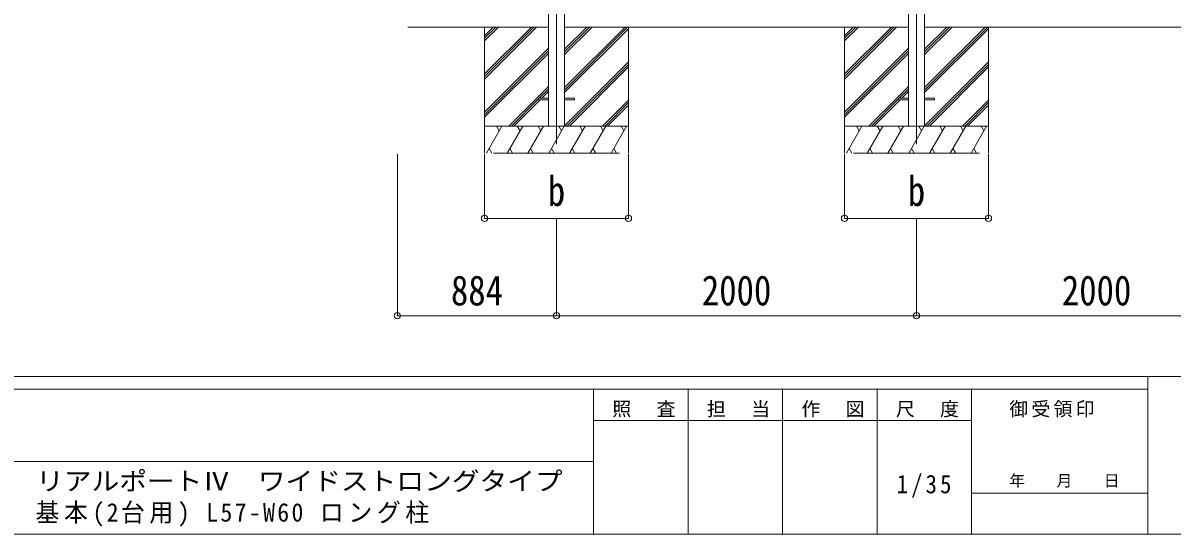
# Model space of a CAD drawing. Units: millimetres at full size, sheet at 1:35. Extents: x -9783 to 9892, y -6828 to 6752.
# Drawn here: x 36 to 6420, y -6828 to -3990 of the extents above; entities that cross this region are included whole.
import ezdxf
from ezdxf.enums import TextEntityAlignment as Align

# ---------------------------------------------------------------- set-up
doc = ezdxf.new("R2010")
doc.units = ezdxf.units.MM
doc.header["$LTSCALE"] = 35
doc.header["$PDMODE"] = 32
doc.header["$PDSIZE"] = 35
for name, color, linetype, lineweight in [('0-0_0', 7, 'Continuous', 9), ('0-1_本体', 4, 'Continuous', 9), ('0-2_部品', 7, 'Continuous', 9), ('0-8_PARTS2', 2, 'Continuous', 9), ('0-A_寸法', 6, 'Continuous', 9), ('F-0_240', 7, 'Continuous', 9)]:
    doc.layers.add(name, color=color, linetype=linetype, lineweight=lineweight)
doc.styles.add('ＭＳ ゴシック', font='')
doc.styles.get('ＭＳ ゴシック').set_extended_font_data('MS Gothic')

msp = doc.modelspace()

# ---------------------------------------------------------------- linework, layer by layer
at = {"layer": '0-0_0'}
for p, q in [((2174.19, -4011.95), (2954.99, -4011.95)), ((2600.19, -4011.95), (2600.19, -4711.94)), ((2600.19, -4272.67), (2860.92, -4011.95)), ((2600.19, -4286.81), (2875.06, -4011.95)), ((2600.19, -4300.96), (2889.2, -4011.95)), ((2600.19, -4088.83), (2677.07, -4011.95)), ((2600.19, -4074.68), (2662.93, -4011.95)), ((2600.19, -4060.54), (2648.79, -4011.95)), ((3045.39, -4347.97), (3381.42, -4011.95)), ((3045.39, -4362.11), (3395.56, -4011.95)), ((3045.39, -4164.13), (3197.57, -4011.95)), ((3045.39, -4149.98), (3183.43, -4011.95)), ((3045.39, -4135.84), (3169.29, -4011.95)), ((3045.39, -4011.95), (4954.99, -4011.95)), ((3045.39, -4376.26), (3400.19, -4021.46)), ((3400.19, -4011.95), (3400.19, -4711.94)), ((4600.19, -4011.95), (4600.19, -4711.94)), ((4600.19, -4272.67), (4860.92, -4011.95)), ((4600.19, -4286.81), (4875.06, -4011.95)), ((4600.19, -4300.96), (4889.2, -4011.95)), ((4600.19, -4088.83), (4677.07, -4011.95)), ((4600.19, -4074.68), (4662.93, -4011.95)), ((4600.19, -4060.54), (4648.79, -4011.95)), ((5045.39, -4347.97), (5381.42, -4011.95)), ((5045.39, -4362.11), (5395.56, -4011.95)), ((5045.39, -4164.13), (5197.57, -4011.95)), ((5045.39, -4149.98), (5183.43, -4011.95)), ((5045.39, -4135.84), (5169.29, -4011.95)), ((5045.39, -4011.95), (6954.99, -4011.95)), ((5045.39, -4376.26), (5400.19, -4021.46)), ((5400.19, -4011.95), (5400.19, -4711.94)), ((2600.19, -4484.8), (2954.99, -4130.01)), ((2600.19, -4498.95), (2954.99, -4144.15)), ((4600.19, -4484.8), (4954.99, -4130.01)), ((4600.19, -4498.95), (4954.99, -4144.15)), ((2600.19, -4513.09), (2954.99, -4158.29)), ((3045.39, -4560.1), (3400.19, -4205.31)), ((4600.19, -4513.09), (4954.99, -4158.29)), ((5045.39, -4560.1), (5400.19, -4205.31)), ((3057.69, -4561.95), (3400.19, -4219.45)), ((3071.83, -4561.95), (3400.19, -4233.59)), ((5057.69, -4561.95), (5400.19, -4219.45)), ((5071.83, -4561.95), (5400.19, -4233.59)), ((2735.18, -4561.95), (2954.99, -4342.14)), ((2903.84, -4407.44), (2954.99, -4356.28)), ((2917.98, -4407.44), (2954.99, -4370.42)), ((4735.18, -4561.95), (4954.99, -4342.14)), ((4903.84, -4407.44), (4954.99, -4356.28)), ((4917.98, -4407.44), (4954.99, -4370.42)), ((2749.32, -4561.95), (2900.19, -4411.08)), ((2763.47, -4561.95), (2908.98, -4416.44)), ((3255.68, -4561.95), (3400.19, -4417.44)), ((3269.82, -4561.95), (3400.19, -4431.58)), ((3283.97, -4561.95), (3400.19, -4445.72)), ((4749.32, -4561.95), (4900.19, -4411.08)), ((4763.47, -4561.95), (4908.98, -4416.44)), ((5255.68, -4561.95), (5400.19, -4417.44)), ((5269.82, -4561.95), (5400.19, -4431.58)), ((5283.97, -4561.95), (5400.19, -4445.72)), ((3400.19, -4561.95), (2600.19, -4561.95)), ((2610.48, -4711.94), (2697.08, -4561.95)), ((2682.08, -4587.93), (2667.08, -4561.94)), ((2725.95, -4711.94), (2812.55, -4561.95)), ((2797.55, -4587.93), (2782.55, -4561.95)), ((2841.42, -4711.95), (2928.02, -4561.95)), ((2913.02, -4587.93), (2898.02, -4561.95)), ((2956.89, -4711.95), (3043.49, -4561.95)), ((3028.49, -4587.93), (3013.49, -4561.94)), ((3072.36, -4711.95), (3158.96, -4561.95)), ((3143.96, -4587.93), (3128.96, -4561.95)), ((3187.83, -4711.95), (3274.43, -4561.95)), ((3244.43, -4561.95), (3259.43, -4587.93)), ((3303.3, -4711.95), (3389.9, -4561.95)), ((3359.9, -4561.95), (3374.9, -4587.93)), ((5400.19, -4561.95), (4600.19, -4561.95)), ((4610.48, -4711.94), (4697.08, -4561.95)), ((4682.08, -4587.93), (4667.08, -4561.94)), ((4725.95, -4711.94), (4812.55, -4561.95)), ((4797.55, -4587.93), (4782.55, -4561.95)), ((4841.42, -4711.95), (4928.02, -4561.95)), ((4913.02, -4587.93), (4898.02, -4561.95)), ((4956.89, -4711.95), (5043.49, -4561.95)), ((5028.49, -4587.93), (5013.49, -4561.94)), ((5072.36, -4711.95), (5158.96, -4561.95)), ((5143.96, -4587.93), (5128.96, -4561.95)), ((5187.83, -4711.95), (5274.43, -4561.95)), ((5244.43, -4561.95), (5259.43, -4587.93)), ((5303.3, -4711.95), (5389.9, -4561.95)), ((5359.9, -4561.95), (5374.9, -4587.93)), ((2625.48, -4685.97), (2640.48, -4711.94)), ((2650.19, -4711.94), (3350.19, -4711.94)), ((2740.95, -4685.97), (2755.95, -4711.94)), ((2856.42, -4685.96), (2871.42, -4711.95)), ((2971.89, -4685.97), (2986.89, -4711.95)), ((3087.36, -4685.97), (3102.36, -4711.95)), ((3202.83, -4685.97), (3217.83, -4711.95)), ((3318.3, -4685.97), (3333.3, -4711.95)), ((4625.48, -4685.97), (4640.48, -4711.94)), ((4650.19, -4711.94), (5350.19, -4711.94)), ((4740.95, -4685.97), (4755.95, -4711.94)), ((4856.42, -4685.96), (4871.42, -4711.95)), ((4971.89, -4685.97), (4986.89, -4711.95)), ((5087.36, -4685.97), (5102.36, -4711.95)), ((5202.83, -4685.97), (5217.83, -4711.95)), ((5318.3, -4685.97), (5333.3, -4711.95))]:
    msp.add_line(p, q, dxfattribs=at)
at = {"layer": '0-1_本体'}
for p, q in [((2954.99, -1405.89), (2954.99, -4561.97)), ((3045.39, -1405.89), (3045.39, -4561.97)), ((4954.99, -1405.89), (4954.99, -4561.97)), ((5045.39, -1405.89), (5045.39, -4561.97))]:
    msp.add_line(p, q, dxfattribs=at)
at = {"layer": '0-2_部品', "color": 4}
for p, q in [((2900.19, -4407.44), (2900.19, -4416.44)), ((2900.19, -4407.44), (2955.19, -4407.44)), ((2900.19, -4416.44), (2955.19, -4416.44)), ((3045.19, -4407.44), (3100.19, -4407.44)), ((3045.19, -4416.44), (3100.19, -4416.44)), ((3100.19, -4407.44), (3100.19, -4416.44)), ((4900.19, -4407.44), (4900.19, -4416.44)), ((4900.19, -4407.44), (4955.19, -4407.44)), ((4900.19, -4416.44), (4955.19, -4416.44)), ((5045.19, -4407.44), (5100.19, -4407.44)), ((5045.19, -4416.44), (5100.19, -4416.44)), ((5100.19, -4407.44), (5100.19, -4416.44))]:
    msp.add_line(p, q, dxfattribs=at)
at = {"layer": '0-8_PARTS2'}
for p, q in [((3000.19, -1273.07), (3000.19, -4661.97)), ((5000.19, -1273.07), (5000.19, -4661.97))]:
    msp.add_line(p, q, dxfattribs=at)
at = {"layer": '0-A_寸法'}
for p, q in [((2116.19, -5615.34), (2116.19, -4718.43)), ((2600.19, -5074.97), (2600.19, -4718.43)), ((3400.19, -5074.97), (3400.19, -4718.43)), ((4600.19, -5074.97), (4600.19, -4718.43)), ((5400.19, -5074.97), (5400.19, -4718.43)), ((2600.19, -5074.97), (3400.19, -5074.97)), ((3000.19, -5615.34), (3000.19, -5074.97)), ((4600.19, -5074.97), (5400.19, -5074.97)), ((5000.19, -5615.34), (5000.19, -5074.97)), ((2116.19, -5615.34), (3000.19, -5615.34)), ((3000.19, -5615.34), (5000.19, -5615.34)), ((5000.19, -5615.34), (7000.19, -5615.34))]:
    msp.add_line(p, q, dxfattribs=at)
for p in [(2600.19, -5074.97), (3400.19, -5074.97), (4600.19, -5074.97), (5400.19, -5074.97), (2116.19, -5615.34), (3000.19, -5615.34), (5000.19, -5615.34)]:
    msp.add_point(p, dxfattribs=at)
at = {"layer": 'F-0_240', "color": 5}
for p, q in [((-9783.03, -5953.1), (9396.97, -5953.1)), ((6285.75, -5953.1), (6285.75, -6828.1)), ((-9783.03, -6023.1), (6285.75, -6023.1)), ((3205.75, -6023.1), (3205.75, -6828.1)), ((3730.75, -6023.1), (3730.75, -6828.1)), ((4255.75, -6023.1), (4255.75, -6828.1)), ((4780.75, -6023.1), (4780.75, -6828.1)), ((5305.75, -6023.1), (5305.75, -6828.1)), ((3205.75, -6198.1), (5305.75, -6198.1)), ((-3969.25, -6425.6), (3205.75, -6425.6)), ((5305.75, -6600.6), (6285.75, -6600.6)), ((-9783.03, -6828.1), (9396.97, -6828.1))]:
    msp.add_line(p, q, dxfattribs=at)

# ---------------------------------------------------------------- texts
at = {"layer": '0-A_寸法', "color": 7, "style": 'ＭＳ ゴシック', "width": 0.85}
for s, p in [('b', (2952.07, -5055.97)), ('b', (4952.07, -5055.97)), ('884', (2413.82, -5608.34)), ('2000', (3807.69, -5608.34)), ('2000', (5807.69, -5608.34))]:
    msp.add_text(s, height=166.8, dxfattribs=at).set_placement(p, align=Align.BOTTOM_LEFT)
at = {"layer": 'F-0_240', "style": 'ＭＳ ゴシック', "width": 1.1}
msp.add_text('リアルポートⅣ\u3000ワイドストロングタイプ', height=102.6, dxfattribs=at).set_placement((109.35, -6616.22), align=Align.BOTTOM_LEFT)
at = {"layer": 'F-0_240', "style": 'ＭＳ ゴシック'}
msp.add_text('年\u3000\u3000月\u3000\u3000日', height=64.15, dxfattribs=at).set_placement((5515.76, -6583.1), align=Align.BOTTOM_LEFT)
at = {"layer": 'F-0_240', "attachment_point": 7, "style": 'ＭＳ ゴシック'}
for s, insert, char_height in [('\\T1.17;照\u3000査', (3310.76, -6180.6), 76.98), ('\\T1.17;担\u3000当', (3835.76, -6180.6), 76.98), ('\\T1.17;作\u3000図', (4360.75, -6180.6), 76.98), ('\\T1.17;尺\u3000度', (4885.76, -6180.6), 76.98), ('\\T1.17;御受領印', (5515.75, -6180.6), 76.98), ('\\T1.28;\\W0.9;1/35', (4890.13, -6626.85), 102.6), ('\\T1.19;\\W0.95;基本(2台用)\\~L57-W60\\~ロング柱', (105.77, -6786.55), 102.6)]:
    msp.add_mtext(s, dxfattribs=dict(at, insert=insert, char_height=char_height))

doc.saveas('drawing.dxf')
